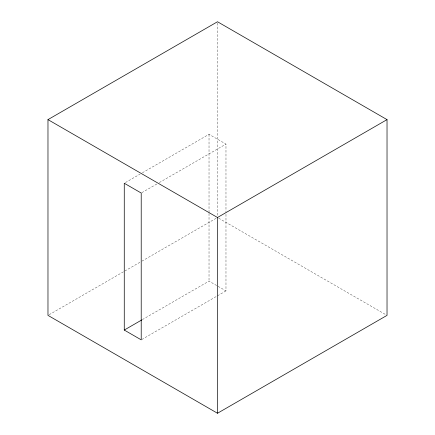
<?xml version="1.0" encoding="UTF-8"?>
<svg xmlns="http://www.w3.org/2000/svg" width="435" height="435" viewBox="0 0 435 435"><rect width="100%" height="100%" fill="white"/><g stroke="black" fill="none" stroke-linecap="round" stroke-linejoin="round"><path stroke-width="0.33" stroke-dasharray="2.17 1.63" d="M125.432 182.569L140.043 174.13M142.381 172.782L209.023 134.306L225.977 144.094L225.977 211.747M141.799 192.694L156.997 183.918M159.335 182.569L225.977 144.094M49.15 314.701L141.244 261.527M141.832 261.19L216.325 218.18M142.381 319.594L209.023 281.119L225.977 290.906L225.977 212.427M141.799 339.507L225.977 290.906M218.674 218.18L385.85 314.701M217.5 23.104L217.5 216.146M209.023 134.306L209.023 212.786M209.023 213.465L209.023 281.119"/><path stroke-width="0.65" d="M47.975 119.625L217.5 21.75L387.025 119.625L387.025 315.375L217.5 413.25L47.975 315.375L47.975 119.625L217.5 217.5L387.025 119.625M124.263 330.056L141.212 339.844L141.212 193.031L124.263 183.244L124.263 330.056L141.799 319.932M217.5 217.5L217.5 413.25"/></g></svg>
